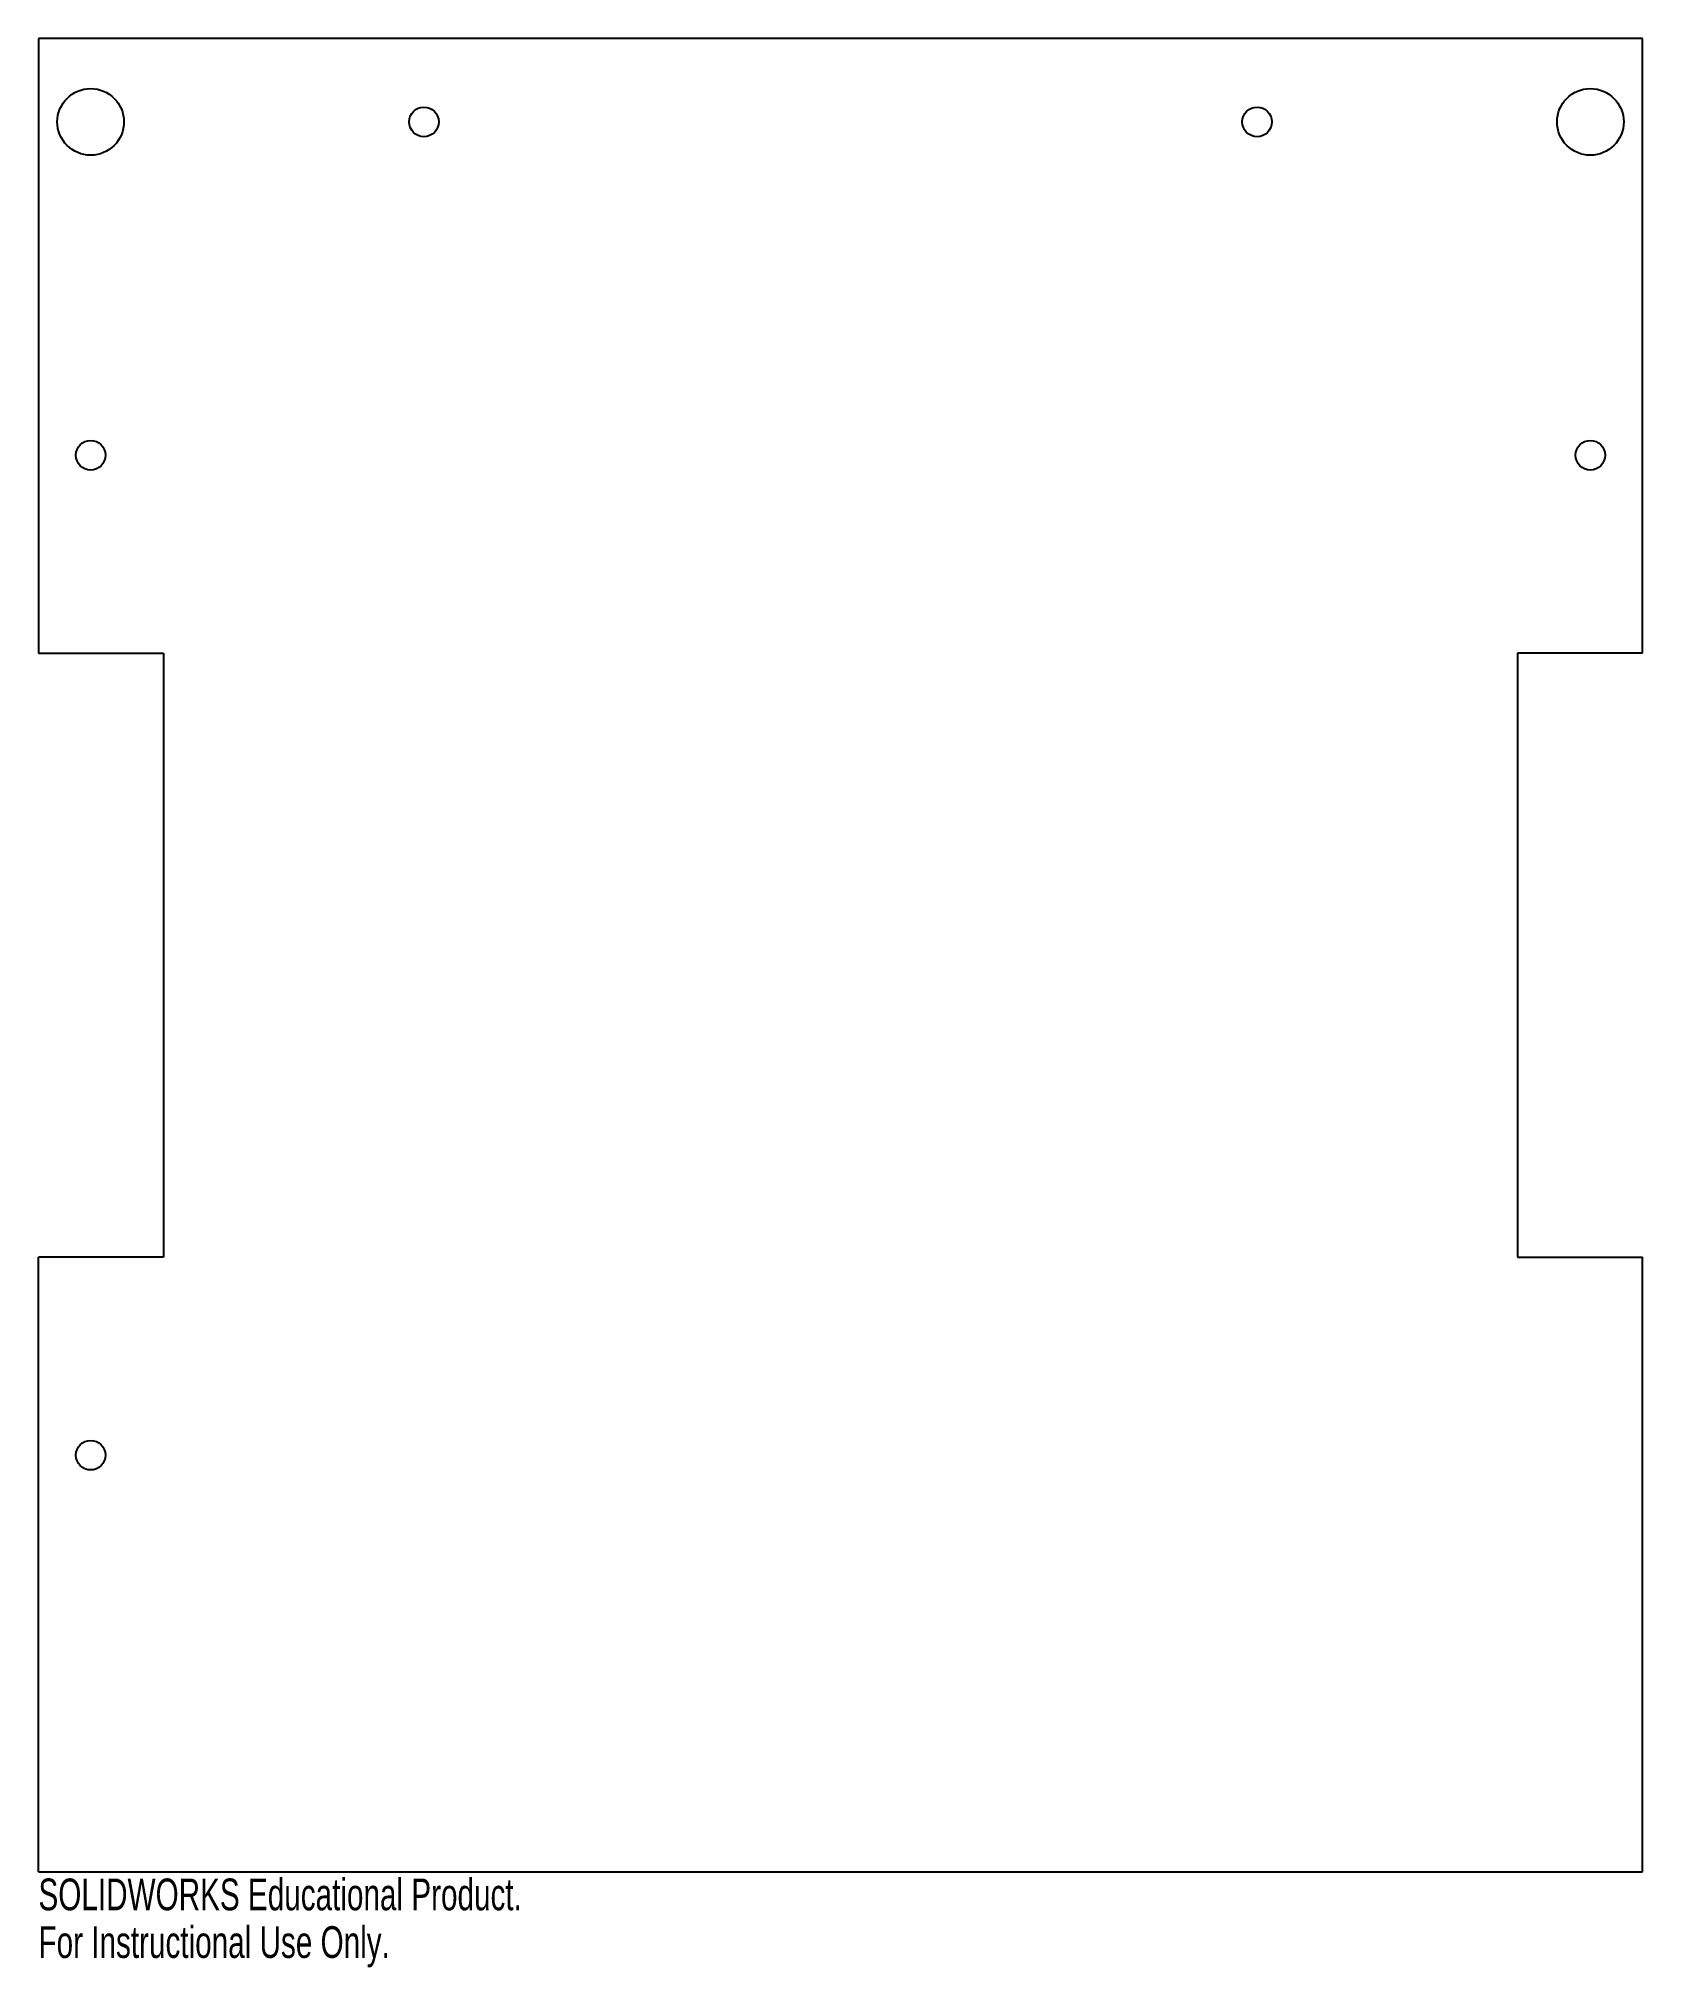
# Model space of a CAD drawing. Header units: inches. Extents: x -4.8 to 4.8, y -6.1 to 5.5.
import ezdxf

# ---------------------------------------------------------------- set-up
doc = ezdxf.new("R2010")
doc.units = ezdxf.units.IN
doc.header["$MEASUREMENT"] = 0
doc.styles.add('SLDTEXTSTYLE0', font='TXT', dxfattribs={"width": 0.7})

msp = doc.modelspace()

# ---------------------------------------------------------------- linework, layer by layer
at = {"color": 7, "linetype": 'Continuous', "lineweight": 25}
for p, q in [((4.812, 5.5), (-4.813, 5.5)), ((-4.813, 5.5), (-4.813, 1.813)), ((4.812, 1.813), (4.812, 5.5)), ((-4.813, 1.813), (-4.063, 1.813)), ((-4.063, 1.813), (-4.063, -1.812)), ((4.812, 1.813), (4.063, 1.813)), ((4.063, 1.813), (4.063, -1.812)), ((-4.063, -1.812), (-4.813, -1.812)), ((-4.813, -5.5), (-4.813, -1.812)), ((4.063, -1.812), (4.812, -1.812)), ((4.812, -5.5), (4.812, -1.812)), ((-4.813, -5.5), (4.812, -5.5))]:
    msp.add_line(p, q, dxfattribs=at)
for centre, radius in [((-4.5, 5), 0.2), ((4.5, 5), 0.2), ((-2.5, 5), 0.0886), ((2.5, 5), 0.0886), ((-4.5, 3), 0.0886), ((4.5, 3), 0.0886), ((-4.5, -3), 0.0886)]:
    msp.add_circle(centre, radius, dxfattribs=at)

# ---------------------------------------------------------------- texts
at = {"color": 7, "linetype": 'Continuous', "char_height": 0.1903, "attachment_point": 1, "style": 'SLDTEXTSTYLE0'}
for s, insert in [('SOLIDWORKS Educational Product.', (-4.813, -5.54)), ('For Instructional Use Only.', (-4.813, -5.826))]:
    msp.add_mtext(s, dxfattribs=dict(at, insert=insert))

doc.saveas('drawing.dxf')
